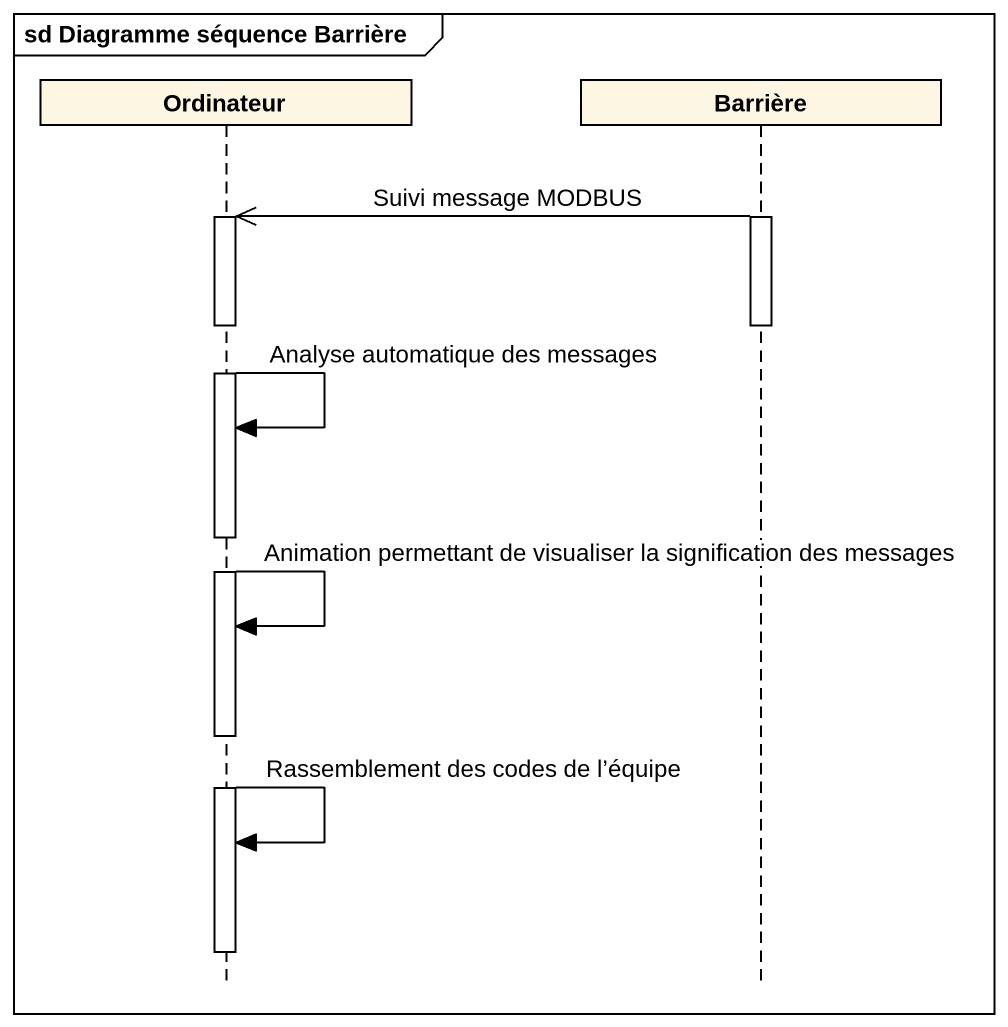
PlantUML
@startuml
mainframe sd Diagramme séquence Barrière
hide footbox
participant Ordinateur
participant Barrière

activate Barrière
Barrière ->> Ordinateur : Suivi message MODBUS
activate Ordinateur
deactivate Barrière
Ordinateur -> Ordinateur : Analyse automatique des messages
Ordinateur -> Ordinateur : Animation permettant de visualiser la signification des messages
Ordinateur -> Ordinateur : Rassemblement des codes de l’équipe
deactivate Ordinateur
@enduml
